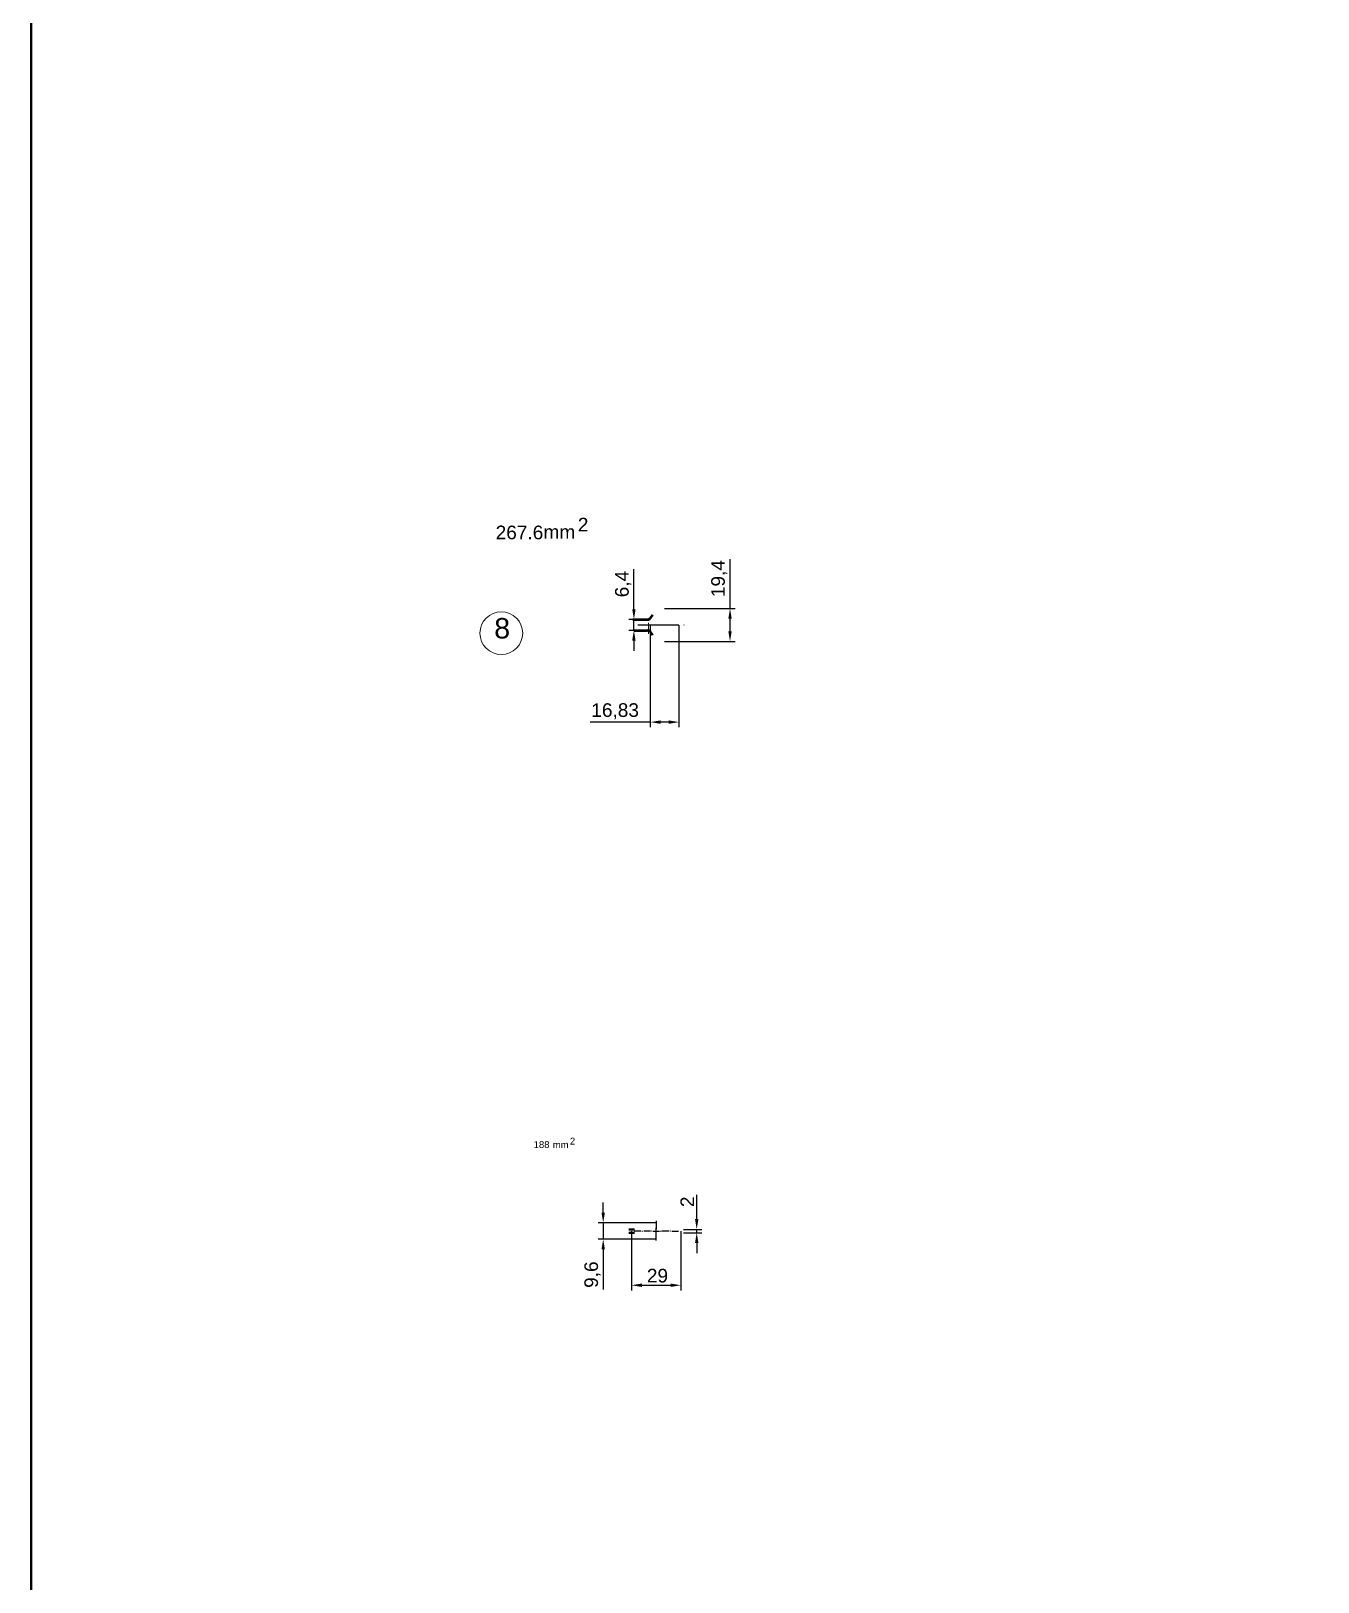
# Model space of a CAD drawing. Header units: millimetres. Extents: x 1526 to 31626, y -4643 to 9189.
# Drawn here: x 4345 to 5100, y 4533 to 5443 of the extents above; entities that cross this region are included whole.
import ezdxf

# ---------------------------------------------------------------- set-up
doc = ezdxf.new("R2010")
doc.units = ezdxf.units.MM
doc.linetypes.add('ACAD_ISO04W100', pattern=[30, 24, -3, 0, -3])
for name, color, linetype, lineweight in [('Main', 1, 'Continuous', 40), ('Quota', 3, 'Continuous', 40), ('контурная', 7, 'Continuous', 50), ('осевые', 1, 'ACAD_ISO04W100', 25), ('размерные', 7, 'Continuous', 25), ('тонкая', 7, 'Continuous', 20), ('тонкий', 7, 'Continuous', 20)]:
    doc.layers.add(name, color=color, linetype=linetype, lineweight=lineweight)
doc.styles.add('s1v4', font='arial.ttf', dxfattribs={"height": 4})
doc.styles.get("Standard").update_dxf_attribs({"font": 'arial.ttf'})
doc.dimstyles.new('s2v4', dxfattribs={"dimtxt": 8, "dimasz": 6, "dimexe": 3, "dimexo": 0, "dimgap": 1.5, "dimtad": 1, "dimtxsty": 'Standard', "dimcen": 2.5, "dimadec": 0, "dimazin": 0, "dimtfac": 1, "dimtmove": 0, "dimatfit": 3, "dimfxl": 1, "dimarcsym": 0})
doc.dimstyles.new('s2v4$0', dxfattribs={"dimtxt": 8, "dimasz": 6, "dimexe": 3, "dimexo": 0, "dimgap": 1.5, "dimtad": 1, "dimtxsty": 'Standard', "dimcen": 2.5, "dimadec": 0, "dimazin": 0, "dimtfac": 1, "dimtmove": 0, "dimatfit": 3, "dimfxl": 1, "dimarcsym": 0})

# ---------------------------------------------------------------- blocks, each defined once
blk = doc.blocks.new('*D1972')
at = {"layer": 'Defpoints', "color": 0, "transparency": 16777216}
for p in [(4697.45, 4738.47), (4726.35, 4738.47), (4726.35, 4706.66)]:
    blk.add_point(p, dxfattribs=at)
at = {"layer": 'тонкий', "color": 0, "lineweight": -2, "transparency": 16777216}
for p, q in [((4697.45, 4738.47), (4697.45, 4703.66)), ((4726.35, 4738.47), (4726.35, 4703.66)), ((4703.45, 4706.66), (4720.35, 4706.66))]:
    blk.add_line(p, q, dxfattribs=at)
at = {"layer": 'тонкий', "color": 0, "transparency": 16777216}
for points in [[(4703.45, 4707.66), (4703.45, 4705.66), (4697.45, 4706.66)], [(4720.35, 4707.66), (4720.35, 4705.66), (4726.35, 4706.66)]]:
    blk.add_solid(points, dxfattribs=at)
at = {"layer": 'тонкий', "color": 0, "transparency": 16777216, "insert": (4712.62, 4712.25), "char_height": 8, "attachment_point": 5}
blk.add_mtext('29', dxfattribs=at)
blk = doc.blocks.new('*D1973')
at = {"layer": 'Defpoints', "color": 0, "transparency": 16777216}
for p in [(4727.89, 4739.47), (4727.89, 4737.47), (4735.65, 4739.47)]:
    blk.add_point(p, dxfattribs=at)
at = {"layer": 'размерные', "color": 0, "lineweight": -2, "transparency": 16777216}
for p, q in [((4735.65, 4745.47), (4735.65, 4759.77)), ((4727.89, 4739.47), (4738.65, 4739.47)), ((4727.89, 4737.47), (4738.65, 4737.47)), ((4735.65, 4737.47), (4735.65, 4739.47)), ((4735.65, 4731.47), (4735.65, 4725.47))]:
    blk.add_line(p, q, dxfattribs=at)
at = {"layer": 'размерные', "color": 0, "transparency": 16777216}
for points in [[(4734.65, 4745.47), (4736.65, 4745.47), (4735.65, 4739.47)], [(4734.65, 4731.47), (4736.65, 4731.47), (4735.65, 4737.47)]]:
    blk.add_solid(points, dxfattribs=at)
at = {"layer": 'размерные', "color": 0, "transparency": 16777216, "insert": (4730.13, 4755.62), "char_height": 8, "attachment_point": 5, "rotation": 90}
blk.add_mtext('2', dxfattribs=at)
blk = doc.blocks.new('*D1974')
at = {"layer": 'Defpoints', "color": 0, "transparency": 16777216}
for p in [(4680.77, 4743.27), (4711.89, 4743.27), (4711.9, 4733.67)]:
    blk.add_point(p, dxfattribs=at)
at = {"layer": 'размерные', "color": 0, "lineweight": -2, "transparency": 16777216}
for p, q in [((4680.77, 4749.27), (4680.77, 4755.27)), ((4711.89, 4743.27), (4677.77, 4743.27)), ((4680.77, 4743.27), (4680.77, 4733.67)), ((4711.9, 4733.67), (4677.77, 4733.67)), ((4680.77, 4727.67), (4680.77, 4704.11))]:
    blk.add_line(p, q, dxfattribs=at)
at = {"layer": 'размерные', "color": 0, "transparency": 16777216}
for points in [[(4679.77, 4749.27), (4681.77, 4749.27), (4680.77, 4743.27)], [(4679.77, 4727.67), (4681.77, 4727.67), (4680.77, 4733.67)]]:
    blk.add_solid(points, dxfattribs=at)
at = {"layer": 'размерные', "color": 0, "transparency": 16777216, "insert": (4674.46, 4712.89), "char_height": 8, "attachment_point": 5, "rotation": 90}
blk.add_mtext('9,6', dxfattribs=at)
blk = doc.blocks.new('*D1975')
at = {"layer": 'Defpoints', "color": 0, "transparency": 16777216}
for p in [(4716.84, 5103.81), (4755.19, 5103.81), (4716.84, 5084.41)]:
    blk.add_point(p, dxfattribs=at)
at = {"layer": 'тонкий', "color": 0, "lineweight": -2, "transparency": 16777216}
for p, q in [((4755.19, 5103.81), (4755.19, 5132.8)), ((4716.84, 5103.81), (4758.19, 5103.81)), ((4755.19, 5090.41), (4755.19, 5097.81)), ((4716.84, 5084.41), (4758.19, 5084.41))]:
    blk.add_line(p, q, dxfattribs=at)
at = {"layer": 'тонкий', "color": 0, "transparency": 16777216}
for points in [[(4754.19, 5097.81), (4756.19, 5097.81), (4755.19, 5103.81)], [(4754.19, 5090.41), (4756.19, 5090.41), (4755.19, 5084.41)]]:
    blk.add_solid(points, dxfattribs=at)
at = {"layer": 'тонкий', "color": 0, "transparency": 16777216, "insert": (4748.88, 5121.31), "char_height": 8, "attachment_point": 5, "rotation": 90}
blk.add_mtext('19,4', dxfattribs=at)
blk = doc.blocks.new('*D1976')
at = {"layer": 'Defpoints', "color": 0, "transparency": 16777216}
for p in [(4708.4, 5093.94), (4725.23, 5093.94), (4708.4, 5037.11)]:
    blk.add_point(p, dxfattribs=at)
at = {"layer": 'тонкий', "color": 0, "lineweight": -2, "transparency": 16777216}
for p, q in [((4708.4, 5093.94), (4708.4, 5034.11)), ((4725.23, 5093.94), (4725.23, 5034.11)), ((4708.4, 5037.11), (4673.16, 5037.11)), ((4719.23, 5037.11), (4714.4, 5037.11))]:
    blk.add_line(p, q, dxfattribs=at)
at = {"layer": 'тонкий', "color": 0, "transparency": 16777216}
for points in [[(4714.4, 5038.11), (4714.4, 5036.11), (4708.4, 5037.11)], [(4719.23, 5038.11), (4719.23, 5036.11), (4725.23, 5037.11)]]:
    blk.add_solid(points, dxfattribs=at)
at = {"layer": 'тонкий', "color": 0, "transparency": 16777216, "insert": (4687.78, 5043.42), "char_height": 8, "attachment_point": 5}
blk.add_mtext('16,83', dxfattribs=at)
blk = doc.blocks.new('*D1977')
at = {"layer": 'Defpoints', "color": 0, "transparency": 16777216}
for p in [(4698.79, 5097.31), (4698.79, 5097.31), (4698.79, 5090.91)]:
    blk.add_point(p, dxfattribs=at)
at = {"layer": 'тонкий', "color": 0, "lineweight": -2, "transparency": 16777216}
for p, q in [((4698.79, 5103.31), (4698.79, 5126.89)), ((4698.79, 5097.31), (4695.79, 5097.31)), ((4698.79, 5090.91), (4698.79, 5097.31)), ((4698.79, 5090.91), (4695.79, 5090.91)), ((4698.79, 5084.91), (4698.79, 5078.91))]:
    blk.add_line(p, q, dxfattribs=at)
at = {"layer": 'тонкий', "color": 0, "transparency": 16777216}
for points in [[(4697.79, 5103.31), (4699.79, 5103.31), (4698.79, 5097.31)], [(4697.79, 5084.91), (4699.79, 5084.91), (4698.79, 5090.91)]]:
    blk.add_solid(points, dxfattribs=at)
at = {"layer": 'тонкий', "color": 0, "transparency": 16777216, "insert": (4692.49, 5118.1), "char_height": 8, "attachment_point": 5, "rotation": 90}
blk.add_mtext('6,4', dxfattribs=at)

msp = doc.modelspace()

# ---------------------------------------------------------------- linework, layer by layer
at = {"color": 3, "linetype": 'ByBlock'}
for p, q in [((4711.88799, 4744.50769), (4711.88799, 4740.55454)), ((4711.88799, 4744.30769), (4711.88799, 4740.35454)), ((4711.90045, 4744.05717), (4711.90045, 4740.10402)), ((4702.81725, 4738.46927), (4698.8641, 4738.46927)), ((4703.50143, 4738.46927), (4703.87418, 4738.46927)), ((4708.52728, 4738.46927), (4704.57413, 4738.46927)), ((4709.40572, 4738.46927), (4709.03297, 4738.46927)), ((4709.91141, 4738.46927), (4713.86456, 4738.46927)), ((4711.88799, 4736.49269), (4711.88799, 4740.44584)), ((4711.88799, 4740.21156), (4711.88799, 4739.83881)), ((4711.88799, 4740.01156), (4711.88799, 4739.63881)), ((4711.90045, 4732.88136), (4711.90045, 4736.83451)), ((4714.37026, 4738.46927), (4714.743, 4738.46927)), ((4719.20184, 4738.46927), (4715.24869, 4738.46927)), ((4720.27454, 4738.46927), (4719.9018, 4738.46927)), ((4720.95872, 4738.46927), (4724.91187, 4738.46927))]:
    msp.add_line(p, q, dxfattribs=at)
at = {"layer": 'Main'}
for p, q in [((4699.20715, 4739.46875), (4695.90815, 4739.46875)), ((4699.20715, 4737.46978), (4695.90815, 4737.46978))]:
    msp.add_line(p, q, dxfattribs=at)
at = {"layer": 'Quota'}
msp.add_lwpolyline([(4977.71994, 8296.67596), (7374.22964, 8296.67596), (7374.22964, 3030.00211), (4345.01887, 3030.00211), (4345.01887, 8296.67596), (4977.71994, 8296.67596)], dxfattribs=at)
at = {"layer": 'контурная'}
for p, q in [((4698.14974, 5097.30972), (4706.8242, 5097.30972)), ((4708.4625, 5098.16257), (4709.80515, 5100.08006)), ((4698.7936, 5090.90972), (4706.8242, 5090.90972)), ((4709.80515, 5088.13938), (4708.4625, 5090.05687))]:
    msp.add_line(p, q, dxfattribs=at)
for centre, start, end in [((4706.8242, 5099.30972), 270, 325), ((4706.8242, 5088.90972), 35, 90)]:
    msp.add_arc(centre, 2, start, end, dxfattribs=at)
at = {"layer": 'осевые'}
msp.add_line((4701.18186, 5094.10972), (4730.24932, 5094.10972), dxfattribs=at)
at = {"layer": 'тонкая'}
msp.add_circle((4620.99155, 5089.32799), 12.53226, dxfattribs=at)
at = {"layer": 'тонкий'}
for p, q in [((4707.34033, 5095.30972), (4707.34033, 5088.90441)), ((4707.86533, 5090.90972), (4707.86533, 5091.43594))]:
    msp.add_line(p, q, dxfattribs=at)

# ---------------------------------------------------------------- texts
at = {"layer": 'тонкая', "style": 's1v4'}
for s, height, p in [('267.6', 8, (4617.65622, 5144.39252)), ('2', 8, (4665.88648, 5148.97345)), ('mm', 8, (4645.74655, 5144.68436)), ('188', 4, (4639.94644, 4787.20765)), ('mm', 4, (4651.17385, 4787.10705)), ('2', 4, (4661.24382, 4789.2516))]:
    msp.add_text(s, height=height, dxfattribs=at).set_placement(p)
at = {"layer": 'тонкий', "style": 's1v4'}
msp.add_text('8', height=12, dxfattribs=at).set_placement((4616.82851, 5086.17755))

# ---------------------------------------------------------------- dimensions: what is measured, and where the dimension line sits
at = {"layer": 'размерные'}
dim = msp.add_linear_dim(base=(4735.6455, 4739.46875), p1=(4727.89276, 4737.46978), p2=(4727.89276, 4739.46875), angle=90, dimstyle='s2v4$0', dxfattribs=at)
dim.commit()
dim.dimension.update_dxf_attribs({"geometry": '*D1973', "text_midpoint": (4730.12913, 4755.61813)})
dim = msp.add_linear_dim(base=(4680.76866, 4743.26974), p1=(4711.89799, 4733.66878), p2=(4711.88799, 4743.26974), angle=90, dimstyle='s2v4$0', dxfattribs=at)
dim.commit()
dim.dimension.update_dxf_attribs({"geometry": '*D1974', "text_midpoint": (4680.76866, 4712.88911), "dimtype": 160})
at = {"layer": 'тонкий'}
dim = msp.add_linear_dim(base=(4698.7936, 5097.30972), p1=(4698.7936, 5090.90972), p2=(4698.7936, 5097.30972), angle=90, dimstyle='s2v4$0', dxfattribs=at)
dim.commit()
dim.dimension.update_dxf_attribs({"geometry": '*D1977', "text_midpoint": (4692.48596, 5118.09758)})
dim = msp.add_linear_dim(base=(4755.19211, 5103.80972), p1=(4716.84033, 5084.40972), p2=(4716.84033, 5103.80972), angle=90, dimstyle='s2v4', dxfattribs=at)
dim.commit()
dim.dimension.update_dxf_attribs({"geometry": '*D1975', "text_midpoint": (4755.19211, 5121.30699), "dimtype": 160})
dim = msp.add_linear_dim(base=(4708.40348, 5037.11164), p1=(4725.22988, 5093.94388), p2=(4708.40348, 5093.94388), dimstyle='s2v4$0', dxfattribs=at)
dim.commit()
dim.dimension.update_dxf_attribs({"geometry": '*D1976', "text_midpoint": (4687.78206, 5043.41928)})
dim = msp.add_linear_dim(base=(4726.34502, 4706.66376), p1=(4697.45096, 4738.46927), p2=(4726.34502, 4738.46927), dimstyle='s2v4', override={"dimdec": 0}, dxfattribs=at)
dim.commit()
dim.dimension.update_dxf_attribs({"geometry": '*D1972', "text_midpoint": (4712.62035, 4706.66376), "dimtype": 160})

doc.saveas('drawing.dxf')
